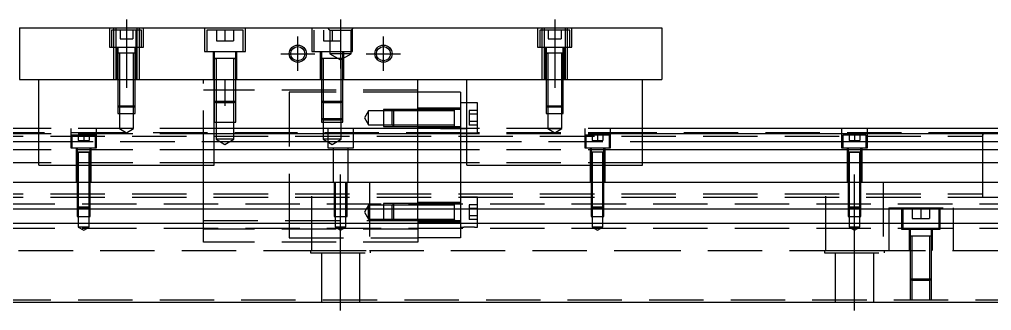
# Model space of a CAD drawing. Extents: x -11 to 602, y -260 to 77.
# Drawn here: x 125 to 352, y -220.8 to -152.8 of the extents above; entities that cross this region are included whole.
import ezdxf

# ---------------------------------------------------------------- set-up
doc = ezdxf.new("R2010")
doc.units = 0
doc.linetypes.add('CENTER', pattern=[50.8, 31.75, -6.35, 6.35, -6.35])
doc.linetypes.add('DASHED', pattern=[19.05, 12.7, -6.35])
doc.layers.get('0').update_dxf_attribs({"linetype": 'CONTINUOUS'})
doc.layers.add('CENTER', color=1, linetype='CENTER')

msp = doc.modelspace()

# ---------------------------------------------------------------- linework, layer by layer
at = {"color": 7, "linetype": 'CONTINUOUS'}
for p, q in [((125, -154.8), (275, -154.8)), ((125, -154.8), (125, -166.8)), ((275, -154.8), (275, -166.8)), ((125, -166.8), (275, -166.8)), ((129.5, -186.8), (129.5, -166.8)), ((170.5, -186.8), (170.5, -166.8)), ((218, -178.3), (218, -166.8)), ((229.5, -186.8), (229.5, -166.8)), ((270.5, -186.8), (270.5, -166.8)), ((228, -169.8), (218, -169.8)), ((228, -169.8), (228, -178.3)), ((229.5, -172.3), (228, -172.3)), ((129.5, -178.3), (0, -178.3)), ((229.5, -178.3), (170.5, -178.3)), ((400, -178.3), (270.5, -178.3)), ((350, -186.8), (350, -179.299994)), ((350, -194.300006), (350, -179.299994)), ((129.5, -179.552272), (0, -179.552272)), ((0, -181.32668), (129.5, -181.32668)), ((229.5, -179.552272), (170.5, -179.552272)), ((170.5, -181.32668), (229.5, -181.32668)), ((400, -179.552272), (270.5, -179.552272)), ((270.5, -181.32668), (400, -181.32668)), ((350, -190.8), (350, -180.05)), ((129.5, -183.223076), (0, -183.223076)), ((229.5, -183.223076), (170.5, -183.223076)), ((400, -183.223076), (270.5, -183.223076)), ((129.5, -186.277372), (0, -186.277372)), ((129.5, -186.8), (170.5, -186.8)), ((229.5, -186.277372), (170.5, -186.277372)), ((229.5, -186.8), (270.5, -186.8)), ((400, -186.277372), (270.5, -186.277372)), ((0, -190.8), (400, -190.8)), ((350, -193.55), (350, -190.8)), ((350, -194.300006), (350, -193.55)), ((400, -197.1), (0, -197.1)), ((400, -200.5), (0, -200.5)), ((338.000006, -203.4), (332.999994, -203.4)), ((338.000006, -203.4), (332.999994, -203.4)), ((0, -218.8), (400, -218.8))]:
    msp.add_line(p, q, dxfattribs=at)
at = {"color": 3, "linetype": 'DASHED'}
for p, q in [((146, -154.8), (146, -159.3)), ((153.5, -155.3), (146.5, -155.3)), ((146.5, -155.3), (146.5, -159.3)), ((147.000006, -154.8), (147.000006, -155.3)), ((147.000006, -155.3), (147.000006, -159.3)), ((147.5, -154.8), (147.5, -166.8)), ((148.5, -155.3), (148.5, -157.3)), ((150, -155.3), (150, -157.3)), ((151.5, -155.3), (151.5, -157.3)), ((152.25, -159.3), (152.25, -155.3)), ((152.5, -166.8), (152.5, -154.8)), ((152.999994, -155.3), (152.999994, -154.8)), ((152.999994, -159.3), (152.999994, -155.3)), ((153.5, -159.3), (153.5, -155.3)), ((154, -159.3), (154, -154.8)), ((168.25, -154.8), (168.25, -160.3)), ((177.25, -155.3), (168.75, -155.3)), ((168.75, -155.3), (168.75, -160.3)), ((171, -155.3), (171, -157.8)), ((173, -155.3), (173, -157.8)), ((175, -155.3), (175, -157.8)), ((177.25, -160.3), (177.25, -155.3)), ((177.75, -160.3), (177.75, -154.8)), ((193.25, -154.8), (193.25, -160.3)), ((193.75, -155.3), (193.75, -160.3)), ((196, -155.3), (196, -157.8)), ((197.5, -155.3), (197, -154.8)), ((197.5, -155.3), (197.5, -160.8)), ((197.5, -155.3), (202.5, -155.3)), ((198, -155.3), (198, -157.8)), ((200, -155.3), (200, -157.8)), ((202.5, -155.3), (203, -154.8)), ((202.5, -160.8), (202.5, -155.3)), ((202.75, -160.3), (202.75, -154.8)), ((246, -154.8), (246, -159.3)), ((253.5, -155.3), (246.5, -155.3)), ((246.5, -155.3), (246.5, -159.3)), ((247.000006, -154.8), (247.000006, -155.3)), ((247.000006, -155.3), (247.000006, -159.3)), ((247.5, -154.8), (247.5, -166.8)), ((248.5, -155.3), (248.5, -157.3)), ((250, -155.3), (250, -157.3)), ((251.5, -155.3), (251.5, -157.3)), ((252.5, -166.8), (252.5, -154.8)), ((252.999994, -155.3), (252.999994, -154.8)), ((252.999994, -159.3), (252.999994, -155.3)), ((253.5, -159.3), (253.5, -155.3)), ((254, -159.3), (254, -154.8)), ((148.5, -157.3), (150, -157.3)), ((150, -157.3), (151.5, -157.3)), ((171, -157.8), (173, -157.8)), ((173, -157.8), (175, -157.8)), ((196, -157.8), (198, -157.8)), ((198, -157.8), (200, -157.8)), ((248.5, -157.3), (250, -157.3)), ((250, -157.3), (251.5, -157.3)), ((146, -159.3), (154, -159.3)), ((147.000006, -159.3), (147.000006, -166.8)), ((147.75, -159.3), (147.75, -166.8)), ((152.000006, -160.7), (147.999994, -160.7)), ((152.000006, -160.7), (147.999994, -160.7)), ((152.000006, -160.7), (147.999994, -160.7)), ((148, -159.3), (148, -160.7)), ((148, -160.695), (148, -160.7)), ((148.216708, -160.7), (148, -160.7)), ((148, -160.7), (148, -166.8)), ((148, -160.7), (148, -160.705)), ((151.783332, -160.7), (148.216708, -160.7)), ((148.35, -160.7), (148.35, -166.8)), ((151.65, -166.8), (151.65, -160.7)), ((152, -160.7), (151.783332, -160.7)), ((152, -160.7), (152, -159.3)), ((152, -160.7), (152, -160.695)), ((152, -166.8), (152, -160.7)), ((152, -160.705), (152, -160.7)), ((152.25, -166.8), (152.25, -159.3)), ((152.999994, -166.8), (152.999994, -159.3)), ((168.25, -160.3), (177.75, -160.3)), ((170.25, -160.3), (170.25, -166.8)), ((170.5, -160.3), (170.5, -161.9)), ((175.5, -160.7), (175.5, -160.3)), ((175.5, -161.9), (175.5, -160.7)), ((175.75, -166.8), (175.75, -160.3)), ((193.25, -160.3), (202.75, -160.3)), ((195.25, -160.3), (195.25, -166.8)), ((195.5, -160.3), (195.5, -161.9)), ((202.5, -160.8), (197.5, -160.8)), ((197.5, -160.8), (200, -162.243376)), ((200, -162.243376), (202.5, -160.8)), ((200.5, -161.9), (200.5, -160.3)), ((200.75, -166.8), (200.75, -160.3)), ((246, -159.3), (254, -159.3)), ((247.000006, -159.3), (247.000006, -166.8)), ((247.75, -159.3), (247.75, -166.8)), ((252.000006, -160.7), (247.999994, -160.7)), ((252.000006, -160.7), (247.999994, -160.7)), ((252.000006, -160.7), (247.999994, -160.7)), ((252.000006, -160.7), (247.999994, -160.7)), ((248, -159.3), (248, -160.7)), ((248, -160.695), (248, -160.7)), ((248, -160.7), (248.216462, -160.7)), ((248.216708, -160.7), (248, -160.7)), ((248, -160.7), (248, -160.705)), ((248, -160.7), (248, -166.8)), ((251.783332, -160.7), (248.216708, -160.7)), ((248.35, -160.7), (248.35, -166.8)), ((251.65, -166.8), (251.65, -160.7)), ((252, -160.7), (251.783332, -160.7)), ((251.783538, -160.7), (252, -160.7)), ((252, -160.7), (252, -159.3)), ((252, -160.7), (252, -160.695)), ((252, -160.705), (252, -160.7)), ((252, -166.8), (252, -160.7)), ((252.25, -166.8), (252.25, -159.3)), ((252.999994, -166.8), (252.999994, -159.3)), ((175.500006, -161.9), (170.499994, -161.9)), ((172.000006, -161.9), (170.499994, -161.9)), ((170.5, -161.895), (170.5, -161.9)), ((170.5, -161.9), (170.757448, -161.9)), ((170.757468, -161.9), (170.5, -161.9)), ((170.5, -161.9), (170.5, -161.905)), ((170.5, -161.9), (170.5, -166.8)), ((171.999766, -161.9), (170.757468, -161.9)), ((170.9, -161.9), (170.9, -166.8)), ((173, -161.9), (171.999766, -161.9)), ((173, -161.9), (172.000006, -161.9)), ((173.35, -161.9), (173, -161.9)), ((173.350064, -161.9), (173, -161.9)), ((175.500006, -161.9), (173.35, -161.9)), ((175.242552, -161.9), (173.350064, -161.9)), ((175.1, -166.8), (175.1, -161.9)), ((175.5, -161.9), (175.242552, -161.9)), ((175.242602, -161.9), (175.5, -161.9)), ((175.5, -161.9), (175.5, -161.895)), ((175.5, -161.905), (175.5, -161.9)), ((175.5, -166.8), (175.5, -161.9)), ((200.500006, -161.9), (195.499994, -161.9)), ((200.500006, -161.9), (195.499994, -161.9)), ((195.5, -161.895), (195.5, -161.9)), ((195.5, -161.9), (195.757448, -161.9)), ((195.757468, -161.9), (195.5, -161.9)), ((195.5, -161.9), (195.5, -166.8)), ((195.5, -161.9), (195.5, -161.905)), ((200.242552, -161.9), (195.757468, -161.9)), ((195.9, -161.9), (195.9, -166.8)), ((200.1, -166.8), (200.1, -161.9)), ((200.5, -161.9), (200.242552, -161.9)), ((200.242602, -161.9), (200.5, -161.9)), ((200.5, -161.9), (200.5, -161.895)), ((200.5, -166.8), (200.5, -161.9)), ((200.5, -161.905), (200.5, -161.9)), ((148, -166.8), (148, -172.95)), ((148.35, -166.8), (148.35, -173.3)), ((151.65, -173.3), (151.65, -166.8)), ((151.999998, -172.95), (151.999994, -166.8)), ((152, -172.95), (152, -166.8)), ((168, -186.8), (168, -166.8)), ((170.5, -166.8), (170.5, -171.9)), ((170.500006, -166.8), (170.500006, -171.900006)), ((170.9, -166.8), (170.9, -172.3)), ((173.000006, -166.8), (173.000002, -172.95)), ((175.1, -172.3), (175.1, -166.8)), ((175.499994, -171.900006), (175.499994, -166.8)), ((175.5, -171.9), (175.5, -166.8)), ((195.5, -166.8), (195.5, -171.9)), ((195.9, -166.8), (195.9, -172.3)), ((200.1, -172.3), (200.1, -166.8)), ((200.499994, -171.900006), (200.499994, -166.8)), ((200.5, -171.9), (200.5, -166.8)), ((248, -166.8), (248, -172.95)), ((248.000006, -166.8), (248.000006, -172.950006)), ((248.35, -166.8), (248.35, -173.3)), ((251.65, -173.3), (251.65, -166.8)), ((251.999994, -172.950006), (251.999994, -166.8)), ((252, -172.95), (252, -166.8)), ((218, -169.3), (168, -169.3)), ((188, -169.8), (188, -200.5)), ((218, -169.8), (188, -169.8)), ((223, -169.8), (218, -169.8)), ((223.35, -169.8), (223, -169.8)), ((226.65, -169.8), (223.35, -169.8)), ((227, -169.8), (226.65, -169.8)), ((228, -169.8), (227, -169.8)), ((170.5, -171.9), (173, -171.9)), ((170.5, -171.9), (170.9, -172.3)), ((170.500006, -171.900006), (170.500006, -176.8)), ((173, -172.3), (170.9, -172.3)), ((170.9, -172.3), (170.9, -176.8)), ((173, -171.9), (173.35, -171.9)), ((173.35, -172.3), (173, -172.3)), ((173.35, -171.9), (175.5, -171.9)), ((175.1, -172.3), (173.35, -172.3)), ((175.1, -172.3), (175.5, -171.9)), ((175.1, -176.8), (175.1, -172.3)), ((175.499994, -173.3), (175.499994, -171.900006)), ((195.5, -171.9), (200.5, -171.9)), ((195.5, -171.9), (195.9, -172.3)), ((195.500006, -171.900006), (195.500006, -176.8)), ((200.1, -172.3), (195.9, -172.3)), ((195.9, -172.3), (195.9, -176.8)), ((200.1, -172.3), (200.5, -171.9)), ((200.1, -176.8), (200.1, -172.3)), ((200.499994, -176.8), (200.499994, -171.900006)), ((232, -172.3), (229.5, -172.3)), ((232, -179.3), (232, -172.3)), ((148, -172.95), (152, -172.95)), ((148, -172.95), (148.35, -173.3)), ((148.000002, -172.95), (148.000006, -174.8)), ((151.65, -173.3), (148.35, -173.3)), ((148.35, -173.3), (148.35, -174.8)), ((151.65, -173.3), (152, -172.95)), ((151.65, -174.8), (151.65, -173.3)), ((151.999994, -174.8), (151.999998, -172.95)), ((175.499994, -174.8), (175.499994, -173.3)), ((206.5, -174.15), (205.547372, -175.8)), ((206.5, -177.45), (206.5, -174.15)), ((210, -174.15), (206.5, -174.15)), ((212.35, -173.800002), (210, -173.800006)), ((210, -173.800006), (210, -177.799994)), ((212, -174.15), (210, -174.15)), ((212.35, -173.8), (212, -174.15)), ((212, -177.45), (212, -174.15)), ((218, -174.15), (212, -174.15)), ((212.35, -173.8), (212.35, -177.8)), ((218, -173.8), (212.35, -173.8)), ((218, -173.800006), (212.35, -173.800002)), ((228, -173.55), (218, -173.55)), ((223.000006, -173.8), (218, -173.8)), ((223.000006, -174.15), (218, -174.15)), ((226.6, -173.8), (223.000006, -173.8)), ((226.6, -174.15), (223.000006, -174.15)), ((226.6, -173.8), (226.595, -173.8)), ((226.6, -174.8), (226.6, -173.799994)), ((226.6, -175.8), (226.6, -173.799994)), ((226.6, -177.800006), (226.6, -173.799994)), ((226.999994, -173.8), (226.6, -173.8)), ((226.605, -173.8), (226.6, -173.8)), ((228, -173.8), (226.999994, -173.8)), ((230, -174.06795), (230, -174.933974)), ((232, -174.06795), (230, -174.06795)), ((248, -172.95), (252, -172.95)), ((248, -172.95), (248.35, -173.3)), ((248.000006, -172.950006), (248.000006, -174.8)), ((251.65, -173.3), (248.35, -173.3)), ((248.35, -173.3), (248.35, -174.8)), ((251.65, -173.3), (252, -172.95)), ((251.65, -174.8), (251.65, -173.3)), ((251.999994, -174.8), (251.999994, -172.950006)), ((148.000006, -174.8), (151.999994, -174.8)), ((148.35, -174.8), (148.35, -178.3)), ((151.65, -178.3), (151.65, -174.8)), ((170.500006, -176.8), (175.499994, -176.8)), ((170.9, -176.8), (170.9, -180.8)), ((175.1, -180.8), (175.1, -176.8)), ((175.499994, -176.8), (175.499994, -174.8)), ((195.5, -175.9), (200.5, -175.9)), ((195.5, -175.9), (195.9, -176.3)), ((195.500006, -176.8), (200.499994, -176.8)), ((200.1, -176.3), (195.9, -176.3)), ((195.9, -176.8), (195.9, -180.8)), ((200.1, -176.3), (200.5, -175.9)), ((200.1, -180.8), (200.1, -176.8)), ((205.547372, -175.8), (206.5, -177.45)), ((226.6, -177.800006), (226.6, -174.8)), ((232, -174.933974), (230, -174.933974)), ((230, -174.933974), (230, -176.666026)), ((230, -176.666026), (230, -177.53205)), ((232, -176.666026), (230, -176.666026)), ((248.000006, -174.8), (251.999994, -174.8)), ((248.35, -174.8), (248.35, -178.3)), ((251.65, -178.3), (251.65, -174.8)), ((129.5, -179.3), (40.5, -179.3)), ((170.5, -178.3), (129.5, -178.3)), ((188, -179.3), (129.5, -179.3)), ((137, -178.3), (137, -182.8)), ((143, -182.8), (143, -178.3)), ((151.65, -178.3), (148.35, -178.3)), ((148.35, -178.3), (150, -179.252628)), ((150, -179.252628), (151.65, -178.3)), ((228, -179.3), (188, -179.3)), ((197, -178.3), (197, -182.8)), ((203, -182.8), (203, -178.3)), ((206.5, -177.45), (210, -177.45)), ((210, -177.45), (212, -177.45)), ((210, -177.799994), (212.35, -177.799998)), ((212, -177.45), (218, -177.45)), ((212, -177.45), (212.35, -177.8)), ((212, -177.45), (218, -177.45)), ((212.35, -177.799998), (218, -177.799994)), ((212.35, -177.8), (218, -177.799998)), ((218, -177.45), (226.6, -177.45)), ((218, -177.799998), (226.605, -177.8)), ((218, -178.05), (228, -178.05)), ((218, -190.8), (218, -178.3)), ((226.65, -178.3), (223.35, -178.3)), ((223.35, -178.3), (229.5, -178.3)), ((226.595, -177.8), (228, -177.8)), ((270.5, -178.3), (226.65, -178.3)), ((228, -178.3), (228, -190.8)), ((228, -179.3), (232, -179.3)), ((232, -177.53205), (230, -177.53205)), ((270.5, -179.3), (232, -179.3)), ((248.35, -178.3), (250, -179.252628)), ((248.35, -178.3), (251.65, -178.3)), ((250, -179.252628), (251.65, -178.3)), ((257, -178.3), (257, -182.8)), ((263, -182.8), (263, -178.3)), ((350.005, -179.3), (270.5, -179.3)), ((317, -178.3), (317, -182.8)), ((323, -182.8), (323, -178.3)), ((355, -179.3), (349.995, -179.3)), ((350, -179.3), (350, -179.849038)), ((350, -179.848872), (350, -179.3)), ((37, -180.05), (350.005, -180.05)), ((170.5, -179.552272), (129.5, -179.552272)), ((129.5, -181.32668), (170.5, -181.32668)), ((142.75, -179.8), (137.25, -179.8)), ((137.25, -179.8), (137.25, -182.8)), ((138.75, -179.8), (138.75, -181.1)), ((138.75, -181.1), (140, -181.1)), ((140, -179.8), (140, -181.1)), ((140, -181.1), (141.25, -181.1)), ((141.25, -179.8), (141.25, -181.1)), ((142.75, -182.8), (142.75, -179.8)), ((175.1, -180.8), (170.9, -180.8)), ((170.9, -180.8), (173, -182.012436)), ((173, -182.012436), (175.1, -180.8)), ((200.1, -180.8), (195.9, -180.8)), ((195.9, -180.8), (198, -182.012436)), ((198, -182.012436), (200.1, -180.8)), ((270.5, -179.552272), (229.5, -179.552272)), ((229.5, -181.32668), (270.5, -181.32668)), ((262.75, -179.8), (257.25, -179.8)), ((257.25, -179.8), (257.25, -182.8)), ((258.75, -179.8), (258.75, -181.1)), ((258.75, -181.1), (260, -181.1)), ((260, -179.8), (260, -181.1)), ((260, -181.1), (261.25, -181.1)), ((261.25, -179.8), (261.25, -181.1)), ((262.75, -182.8), (262.75, -179.8)), ((322.75, -179.8), (317.25, -179.8)), ((317.25, -179.8), (317.25, -182.8)), ((318.75, -179.8), (318.75, -181.1)), ((318.75, -181.1), (320, -181.1)), ((320, -179.8), (320, -181.1)), ((320, -181.1), (321.25, -181.1)), ((321.25, -179.8), (321.25, -181.1)), ((322.75, -182.8), (322.75, -179.8)), ((350, -186.599934), (350, -179.848872)), ((170.5, -183.223076), (129.5, -183.223076)), ((137, -182.8), (143, -182.8)), ((138.25, -182.8), (138.25, -190.8)), ((141.500006, -183.8), (138.499994, -183.8)), ((139.998804, -183.8), (138.499994, -183.8)), ((141.500006, -183.8), (138.499994, -183.8)), ((138.5, -182.8), (138.5, -183.8)), ((138.5, -183.795), (138.5, -183.8)), ((138.5, -183.8), (138.62467, -183.8)), ((138.624678, -183.8), (138.5, -183.8)), ((138.5, -183.8), (138.5, -190.8)), ((138.5, -183.8), (138.5, -183.805)), ((138.62467, -183.8), (141.375392, -183.8)), ((139.998804, -183.8), (138.624678, -183.8)), ((138.75, -183.8), (138.75, -190.8)), ((141.500006, -183.8), (139.998804, -183.8)), ((141.37533, -183.8), (139.998804, -183.8)), ((141.25, -190.8), (141.25, -183.8)), ((141.5, -183.8), (141.37533, -183.8)), ((141.375392, -183.8), (141.5, -183.8)), ((141.5, -183.8), (141.5, -182.8)), ((141.5, -183.8), (141.5, -183.795)), ((141.5, -190.8), (141.5, -183.8)), ((141.5, -183.805), (141.5, -183.8)), ((141.75, -190.8), (141.75, -182.8)), ((197, -182.8), (203, -182.8)), ((198.25, -182.8), (198.25, -190.8)), ((201.75, -190.8), (201.75, -182.8)), ((270.5, -183.223076), (229.5, -183.223076)), ((257, -182.8), (263, -182.8)), ((258.25, -182.8), (258.25, -190.8)), ((259.998804, -183.8), (258.499994, -183.8)), ((258.5, -182.8), (258.5, -183.8)), ((258.5, -183.795), (258.5, -183.8)), ((258.624678, -183.8), (258.5, -183.8)), ((258.5, -183.8), (258.5, -183.805)), ((258.5, -183.8), (258.5, -190.8)), ((259.998804, -183.8), (258.624678, -183.8)), ((258.75, -183.8), (258.75, -190.8)), ((261.500006, -183.8), (259.998804, -183.8)), ((261.37533, -183.8), (259.998804, -183.8)), ((261.25, -190.8), (261.25, -183.8)), ((261.5, -183.8), (261.37533, -183.8)), ((261.5, -183.8), (261.5, -182.8)), ((261.5, -183.8), (261.5, -183.795)), ((261.5, -183.805), (261.5, -183.8)), ((261.5, -190.8), (261.5, -183.8)), ((261.75, -190.8), (261.75, -182.8)), ((317, -182.8), (323, -182.8)), ((318.25, -182.8), (318.25, -190.8)), ((321.500006, -183.8), (318.499994, -183.8)), ((319.998804, -183.8), (318.499994, -183.8)), ((321.500006, -183.8), (318.499994, -183.8)), ((318.5, -182.8), (318.5, -183.8)), ((318.5, -183.795), (318.5, -183.8)), ((318.5, -183.8), (318.62467, -183.8)), ((318.624678, -183.8), (318.5, -183.8)), ((318.5, -183.8), (318.5, -183.805)), ((318.5, -183.8), (318.5, -190.8)), ((318.62467, -183.8), (321.375392, -183.8)), ((319.998804, -183.8), (318.624678, -183.8)), ((318.75, -183.8), (318.75, -190.8)), ((321.500006, -183.8), (319.998804, -183.8)), ((321.37533, -183.8), (319.998804, -183.8)), ((321.25, -190.8), (321.25, -183.8)), ((321.5, -183.8), (321.37533, -183.8)), ((321.375392, -183.8), (321.5, -183.8)), ((321.5, -183.8), (321.5, -182.8)), ((321.5, -183.8), (321.5, -183.795)), ((321.5, -183.805), (321.5, -183.8)), ((321.5, -190.8), (321.5, -183.8)), ((321.75, -190.8), (321.75, -182.8)), ((170.5, -186.277372), (129.5, -186.277372)), ((168, -190.8), (168, -186.8)), ((270.5, -186.277372), (229.5, -186.277372)), ((350, -190.80023), (350, -186.599934)), ((138.5, -190.8), (138.5, -196.55)), ((138.500006, -190.8), (138.500002, -196.55)), ((138.75, -190.8), (138.75, -196.8)), ((141.25, -196.8), (141.25, -190.8)), ((141.499998, -196.55), (141.499994, -190.8)), ((141.5, -196.55), (141.5, -190.8)), ((168, -197.1), (168, -190.8)), ((193.291796, -206.8), (193.291796, -190.8)), ((198.500006, -190.8), (198.500006, -197.1)), ((198.75, -190.8), (198.75, -198.8)), ((201.25, -198.8), (201.25, -190.8)), ((201.499994, -197.1), (201.499994, -190.8)), ((206.708204, -190.8), (206.708204, -206.8)), ((218, -197.1), (218, -190.8)), ((228, -190.8), (228, -197.1)), ((258.5, -190.8), (258.5, -196.55)), ((258.500006, -190.8), (258.500002, -196.55)), ((258.75, -190.8), (258.75, -196.8)), ((261.25, -196.8), (261.25, -190.8)), ((261.499998, -196.55), (261.499994, -190.8)), ((261.5, -196.55), (261.5, -190.8)), ((313.291796, -206.8), (313.291796, -190.8)), ((318.5, -190.8), (318.5, -196.55)), ((318.500006, -190.8), (318.500002, -196.55)), ((318.75, -190.8), (318.75, -196.8)), ((321.25, -196.8), (321.25, -190.8)), ((321.499998, -196.55), (321.499994, -190.8)), ((321.5, -196.55), (321.5, -190.8)), ((326.708204, -190.8), (326.708204, -206.8)), ((350, -193.750962), (350, -190.80023)), ((37, -193.55), (350.005, -193.55)), ((37, -194.3), (350.005, -194.3)), ((228.500006, -194.3), (228, -194.3)), ((231.499994, -194.3), (228.500006, -194.3)), ((232, -194.3), (231.499994, -194.3)), ((232, -197.1), (232, -194.3)), ((349.995, -194.3), (350, -194.3)), ((350, -194.299332), (350, -193.750962)), ((350, -194.3), (350, -194.299332)), ((350, -194.3), (350.005, -194.3)), ((350, -194.3), (355, -194.3)), ((400, -195.95), (0, -195.95)), ((138.5, -196.55), (141.5, -196.55)), ((138.5, -196.55), (138.75, -196.8)), ((138.500002, -196.55), (138.500006, -197.1)), ((138.500006, -197.1), (138.500006, -198.8)), ((141.25, -196.8), (138.75, -196.8)), ((138.75, -196.8), (138.75, -198.8)), ((141.25, -196.8), (141.5, -196.55)), ((141.25, -198.8), (141.25, -196.8)), ((141.499994, -197.1), (141.499998, -196.55)), ((141.499994, -198.8), (141.499994, -197.1)), ((168, -199.8), (168, -197.1)), ((198.500006, -197.1), (198.500006, -198.8)), ((201.499994, -198.8), (201.499994, -197.1)), ((206.5, -196.15), (205.547372, -197.8)), ((206.5, -199.45), (206.5, -196.15)), ((210, -196.15), (206.5, -196.15)), ((212.35, -195.800002), (210, -195.800006)), ((210, -195.800006), (210, -199.799994)), ((212, -196.15), (210, -196.15)), ((212.35, -195.8), (212, -196.15)), ((212, -199.45), (212, -196.15)), ((218, -196.15), (212, -196.15)), ((212.35, -195.8), (212.35, -199.8)), ((218, -195.8), (212.35, -195.8)), ((218, -195.800006), (212.35, -195.800002)), ((228, -195.55), (218, -195.55)), ((226.6, -195.8), (218, -195.8)), ((226.6, -196.15), (218, -196.15)), ((218, -199.8), (218, -197.1)), ((226.6, -195.8), (226.595, -195.8)), ((226.6, -197.1), (226.6, -195.799994)), ((226.6, -197.8), (226.6, -195.799994)), ((226.6, -199.800006), (226.6, -195.799994)), ((226.6, -195.8), (226.6, -196.016668)), ((226.6, -196.016708), (226.6, -195.8)), ((226.605, -195.8), (226.6, -195.8)), ((228, -195.8), (226.6, -195.8)), ((226.6, -197.099824), (226.6, -196.016708)), ((226.6, -197.59999), (226.6, -197.099824)), ((226.6, -197.659954), (226.6, -197.1)), ((228, -197.1), (228, -200.5)), ((230, -196.06795), (230, -196.933974)), ((232, -196.06795), (230, -196.06795)), ((230, -196.933974), (230, -198.666026)), ((232, -196.933974), (230, -196.933974)), ((232, -200.5), (232, -197.1)), ((258.5, -196.55), (261.5, -196.55)), ((258.5, -196.55), (258.75, -196.8)), ((258.500002, -196.55), (258.500006, -197.1)), ((258.500006, -197.1), (258.500006, -198.8)), ((261.25, -196.8), (258.75, -196.8)), ((258.75, -196.8), (258.75, -198.8)), ((261.25, -196.8), (261.5, -196.55)), ((261.25, -198.8), (261.25, -196.8)), ((261.499994, -197.1), (261.499998, -196.55)), ((261.499994, -198.8), (261.499994, -197.1)), ((318.5, -196.55), (321.5, -196.55)), ((318.5, -196.55), (318.75, -196.8)), ((318.500002, -196.55), (318.500006, -197.1)), ((318.500006, -197.1), (318.500006, -198.8)), ((321.25, -196.8), (318.75, -196.8)), ((318.75, -196.8), (318.75, -198.8)), ((321.25, -196.8), (321.5, -196.55)), ((321.25, -198.8), (321.25, -196.8)), ((321.499994, -197.1), (321.499998, -196.55)), ((321.499994, -198.8), (321.499994, -197.1)), ((328, -196.8), (328, -197.1)), ((328, -196.8), (343, -196.8)), ((328, -197.1), (328, -200.5)), ((331, -196.8), (331, -201.8)), ((331.25, -196.8), (331.25, -197.1)), ((331.25, -197.1), (331.25, -200.5)), ((333.5, -196.8), (333.5, -199.3)), ((335.5, -196.8), (335.5, -199.3)), ((337.5, -196.8), (337.5, -199.3)), ((339.75, -197.1), (339.75, -196.8)), ((339.75, -200.5), (339.75, -197.1)), ((340, -201.8), (340, -196.8)), ((343, -196.8), (343, -197.1)), ((343, -197.1), (343, -200.5)), ((138.500006, -198.8), (141.499994, -198.8)), ((138.75, -198.8), (138.75, -201.3)), ((141.25, -201.3), (141.25, -198.8)), ((198.500006, -198.8), (201.499994, -198.8)), ((198.75, -198.8), (198.75, -201.3)), ((201.25, -201.3), (201.25, -198.8)), ((205.547372, -197.8), (206.5, -199.45)), ((206.5, -199.45), (210, -199.45)), ((210, -199.45), (212, -199.45)), ((212, -199.45), (218, -199.45)), ((212, -199.45), (212.35, -199.8)), ((218, -199.45), (226.6, -199.45)), ((226.6, -198.00001), (226.6, -197.59999)), ((226.6, -197.940046), (226.6, -197.659954)), ((226.6, -199.79932), (226.6, -197.940046)), ((226.6, -199.583332), (226.6, -198.00001)), ((226.6, -199.583292), (226.6, -199.8)), ((226.6, -199.8), (226.6, -199.583332)), ((232, -198.666026), (230, -198.666026)), ((230, -198.666026), (230, -199.53205)), ((232, -199.53205), (230, -199.53205)), ((258.500006, -198.8), (261.499994, -198.8)), ((258.75, -198.8), (258.75, -201.3)), ((261.25, -201.3), (261.25, -198.8)), ((318.500006, -198.8), (321.499994, -198.8)), ((318.75, -198.8), (318.75, -201.3)), ((321.25, -201.3), (321.25, -198.8)), ((333.5, -199.3), (335.5, -199.3)), ((335.5, -199.3), (337.5, -199.3)), ((400, -201.65), (0, -201.65)), ((141.25, -201.3), (138.75, -201.3)), ((138.75, -201.3), (140, -202.021688)), ((140, -202.021688), (141.25, -201.3)), ((168, -199.8), (218, -199.8)), ((168, -200.5), (168, -199.8)), ((168, -204.8), (168, -200.5)), ((218, -201.808332), (168, -201.808332)), ((188, -200.5), (188, -203.8)), ((201.25, -201.3), (198.75, -201.3)), ((198.75, -201.3), (200, -202.021688)), ((200, -202.021688), (201.25, -201.3)), ((218, -199.8), (218, -200.5)), ((218, -199.8), (226.6, -199.8)), ((218, -200.05), (228, -200.05)), ((218, -200.5), (218, -204.8)), ((226.595, -199.8), (226.6, -199.8)), ((226.6, -199.800006), (226.6, -199.79932)), ((226.6, -199.8), (226.605, -199.8)), ((226.6, -199.8), (228, -199.8)), ((228, -200.5), (228, -203.8)), ((228, -201.3), (228.75, -201.3)), ((231.25, -201.3), (228.75, -201.3)), ((231.25, -201.3), (232, -201.3)), ((232, -201.3), (232, -200.5)), ((261.25, -201.3), (258.75, -201.3)), ((258.75, -201.3), (260, -202.021688)), ((260, -202.021688), (261.25, -201.3)), ((321.25, -201.3), (318.75, -201.3)), ((318.75, -201.3), (320, -202.021688)), ((320, -202.021688), (321.25, -201.3)), ((328, -200.5), (328, -206.8)), ((331, -201.8), (340, -201.8)), ((331.25, -200.5), (331.25, -201.8)), ((332.75, -201.8), (332.75, -206.8)), ((333, -201.8), (333, -203.4)), ((338, -203.4), (338, -201.8)), ((338.25, -206.8), (338.25, -201.8)), ((339.75, -201.8), (339.75, -200.5)), ((343, -200.5), (343, -206.8)), ((188, -203.8), (218, -203.8)), ((228, -203.8), (218, -203.8)), ((333, -203.395), (333, -203.4)), ((333.257468, -203.4), (333, -203.4)), ((333, -203.4), (333, -203.405)), ((333, -203.4), (333, -206.8)), ((337.742552, -203.4), (333.257468, -203.4)), ((333.4, -203.4), (333.4, -206.8)), ((337.6, -206.8), (337.6, -203.4)), ((338, -203.4), (337.742552, -203.4)), ((338, -203.4), (338, -203.395)), ((338, -203.405), (338, -203.4)), ((338, -206.8), (338, -203.4)), ((218, -204.8), (168, -204.8)), ((86.708204, -206.8), (193.291796, -206.8)), ((193, -206.8), (193, -207.3)), ((193, -207.3), (207, -207.3)), ((193.291796, -206.8), (206.708204, -206.8)), ((195.5, -207.3), (195.5, -218.8)), ((204.5, -218.8), (204.5, -207.3)), ((206.708204, -206.8), (266.708204, -206.8)), ((207, -207.3), (207, -206.8)), ((266.708204, -206.8), (343.291796, -206.8)), ((313, -206.8), (313, -207.3)), ((313, -207.3), (327, -207.3)), ((313.291796, -206.8), (326.708204, -206.8)), ((315.5, -207.3), (315.5, -218.8)), ((324.5, -218.8), (324.5, -207.3)), ((327, -207.3), (327, -206.8)), ((333, -206.8), (333, -213.4)), ((333.000006, -206.8), (333.000006, -213.400006)), ((333.4, -206.8), (333.4, -213.8)), ((337.6, -213.8), (337.6, -206.8)), ((337.999994, -213.400006), (337.999994, -206.8)), ((338, -213.4), (338, -206.8)), ((343.291796, -206.8), (356.708204, -206.8)), ((333, -213.4), (338, -213.4)), ((333, -213.4), (333.4, -213.8)), ((333.000006, -213.400006), (333.000006, -218.3)), ((337.6, -213.8), (333.4, -213.8)), ((333.4, -213.8), (333.4, -218.3)), ((337.6, -213.8), (338, -213.4)), ((337.6, -218.3), (337.6, -213.8)), ((337.999994, -218.3), (337.999994, -213.400006)), ((62.499994, -218.3), (400, -218.3))]:
    msp.add_line(p, q, dxfattribs=at)
at = {"color": 3, "linetype": 'CONTINUOUS'}
for centre in [(190, -160.8), (210, -160.8)]:
    msp.add_circle(centre, 2, dxfattribs=at)
at = {"color": 7, "linetype": 'CONTINUOUS'}
for centre in [(190, -160.8), (210, -160.8)]:
    msp.add_circle(centre, 1.65, dxfattribs=at)
at = {"layer": 'CENTER', "color": 1, "linetype": 'CENTER'}
for p, q in [((150, -152.8), (150, -168.8)), ((200, -152.8), (200, -164.243376)), ((250, -152.8), (250, -168.8)), ((190, -164.8), (190, -156.8)), ((210, -164.8), (210, -156.8)), ((186, -160.8), (194, -160.8)), ((206, -160.8), (214, -160.8)), ((200, -220.8), (200, -188.8)), ((320, -220.8), (320, -188.8))]:
    msp.add_line(p, q, dxfattribs=at)

doc.saveas('drawing.dxf')
